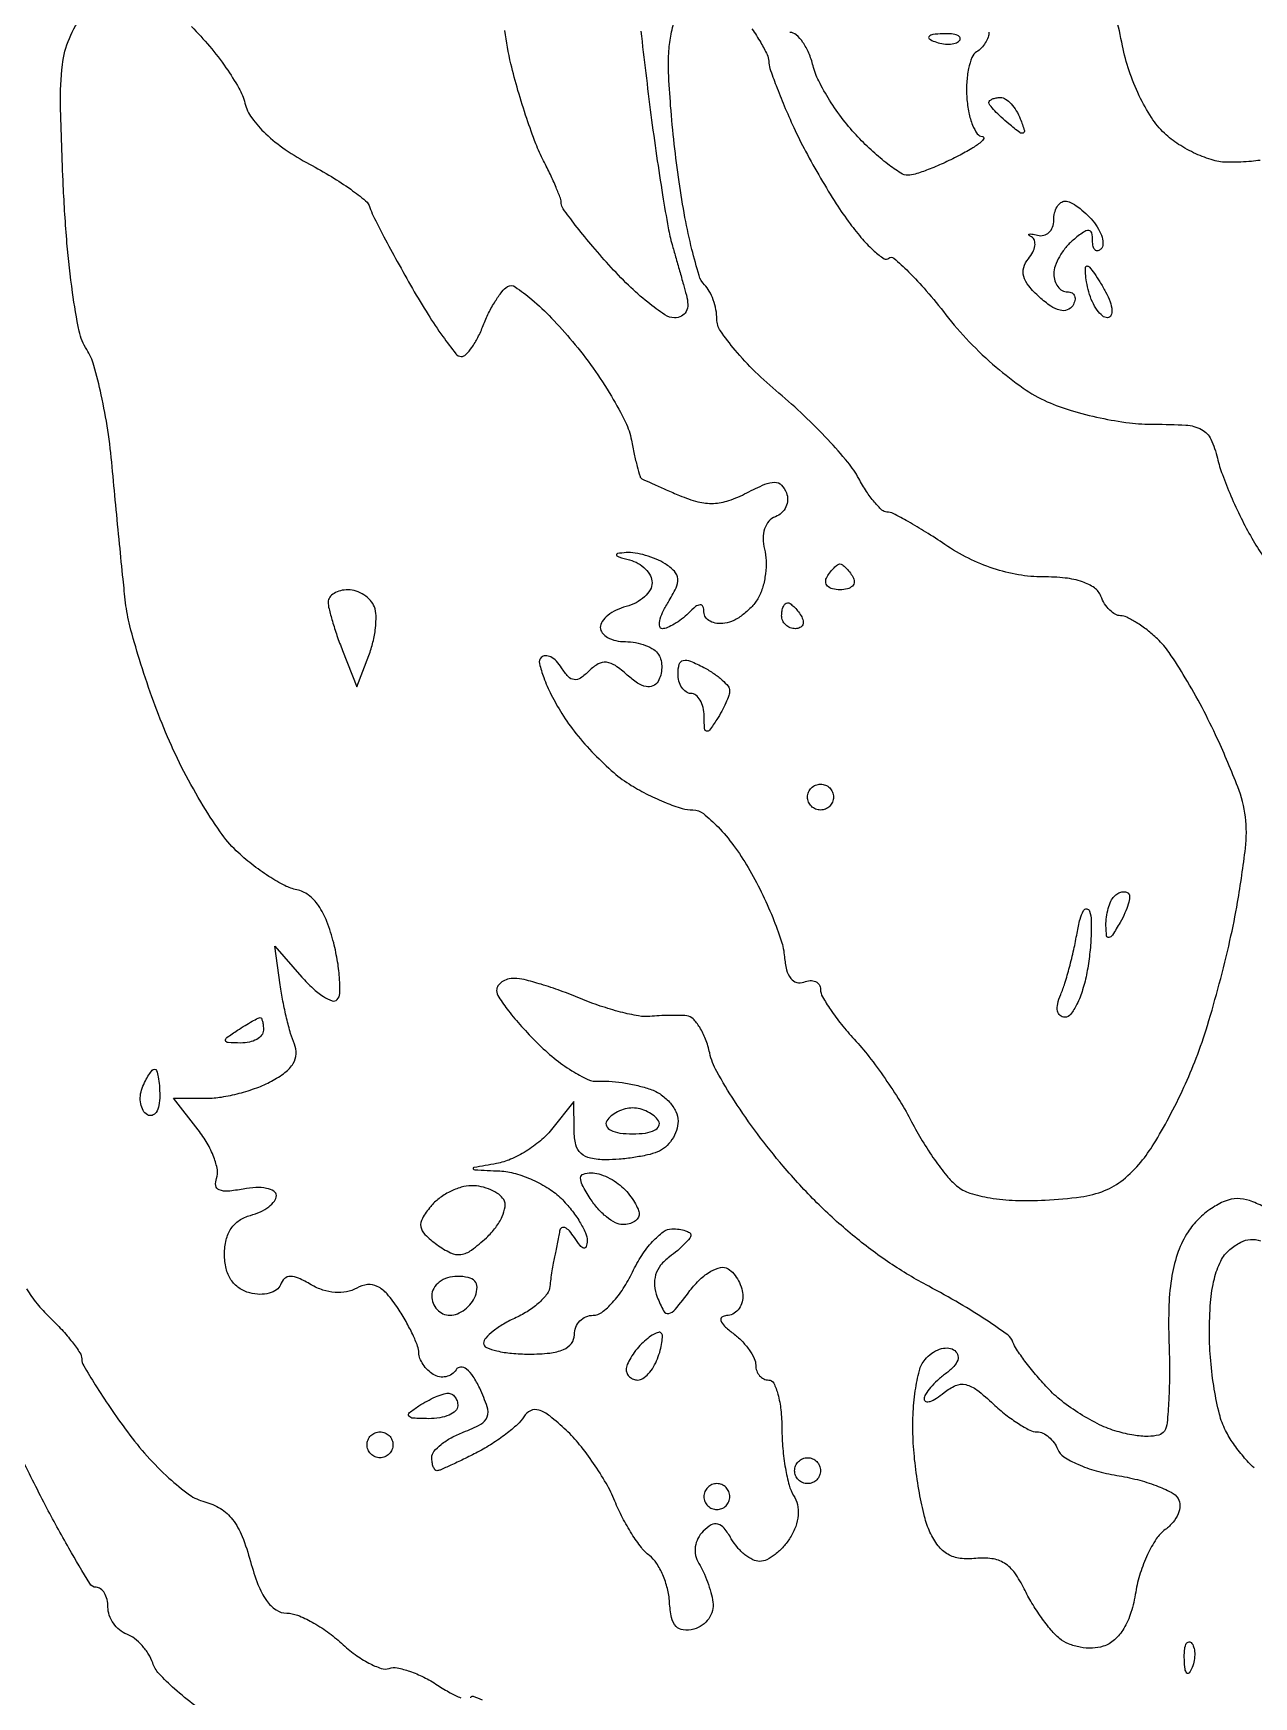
# Model space of a CAD drawing. Extents: x 0 to 102, y 0 to 135.
# Drawn here: x 85.13 to 93.1, y 85.24 to 96.1 of the extents above; entities that cross this region are included whole.
import ezdxf

# ---------------------------------------------------------------- set-up
doc = ezdxf.new("R2010")
doc.units = 0
doc.header["$MEASUREMENT"] = 0

msp = doc.modelspace()

# ---------------------------------------------------------------- linework, layer by layer
for points in [[(30.835569, 68.0607, 0.000004), (30.856286, 64.932268, 0.000002), (30.883525, 60.825814, 0.000002), (30.912326, 56.488502, 0.000002), (30.938318, 52.5789, -0.000116)], [(31.042661, 24.1956, 0.000001), (31.037549, 23.023692, 0.000001), (31.032419, 21.846099, 0.000001), (31.02793, 20.814404, 0.000005)], [(93.160293, 88.438946, 0.042704), (93.068208, 88.478671, 0.080654), (92.988577, 88.4916, 0.098805), (92.909794, 88.475878, 0.050442), (92.820651, 88.427786, 0.047305), (92.735378, 88.357396, 0.05158), (92.667584, 88.274093, 0.060062), (92.60388, 88.145532, 0.042275), (92.56304, 87.989235, 0.034031), (92.543071, 87.796125, 0.017771), (92.543199, 87.554139, -0.009329), (92.546649, 87.356043, -0.012513), (92.541932, 87.176517, -0.00969), (92.531432, 87.02819, -0.116402), (92.513425, 86.974179, -0.19684), (92.476852, 86.947597, -0.057813), (92.406598, 86.938819, -0.045353), (92.313548, 86.946451, -0.02671), (92.20472, 86.971461, -0.043862), (92.090705, 87.015286, -0.026059), (91.963362, 87.085973, -0.025947), (91.842804, 87.170364, -0.040215), (91.749302, 87.256256, -0.012034), (91.672602, 87.343118, -0.013457), (91.603071, 87.430458, -0.012825), (91.547972, 87.50767, -0.066896), (91.524791, 87.554393, 0.155551), (91.490181, 87.601307, 0.010341), (91.350823, 87.697858, 0.01414), (91.176052, 87.806686, 0.010065), (90.974535, 87.919015, -0.026386), (90.72122, 88.071258, -0.024066), (90.477132, 88.253765, -0.023323), (90.244347, 88.464955, -0.02133), (90.024871, 88.703059, -0.015135), (89.85678, 88.914449, -0.016468), (89.706665, 89.129876, -0.016132), (89.590672, 89.3219, -0.073867), (89.544464, 89.443309, 0.037219), (89.517613, 89.533087, 0.047403), (89.479279, 89.610509, 0.055194), (89.435948, 89.665795, 0.176216), (89.394328, 89.685742, 0.020006), (89.346465, 89.688524, 0.008795), (89.282992, 89.688553, 0.008688), (89.215574, 89.686226, 0.011526), (89.154372, 89.681631, -0.069444), (89.079806, 89.684666, -0.018239), (88.962736, 89.710332, -0.018162), (88.830274, 89.749659, -0.017714), (88.699891, 89.798789, 0.011957), (88.571298, 89.848942, 0.013074), (88.444201, 89.891315, 0.012587), (88.333941, 89.921889, 0.061406), (88.269768, 89.9298, 0.065185), (88.225205, 89.923965, 0.082659), (88.187442, 89.90686, 0.098996), (88.162182, 89.881488, 0.147516), (88.1532, 89.851708, 0.149716), (88.16671, 89.807601, 0.015695), (88.230724, 89.719031, 0.018337), (88.316037, 89.616479, 0.01371), (88.417112, 89.509703, 0.026164), (88.528274, 89.409604, 0.030438), (88.64402, 89.326987, 0.03178), (88.748693, 89.270412, 0.131338), (88.818962, 89.258292, -0.041119), (88.885253, 89.258835, -0.018217), (88.972296, 89.249184, -0.017887), (89.064268, 89.232198, -0.02301), (89.14725, 89.20973, -0.066658), (89.220019, 89.175156, -0.065331), (89.281685, 89.122458, -0.070828), (89.323395, 89.060399, -0.113063), (89.3376, 88.998384, -0.081083), (89.327595, 88.937096, -0.06567), (89.298291, 88.877163, -0.066516), (89.254939, 88.827612, -0.088426), (89.203781, 88.796751, -0.037334), (89.138078, 88.777018, -0.016637), (89.049175, 88.760484, -0.016361), (88.953508, 88.749155, -0.021293), (88.865381, 88.7454, -0.048906), (88.766051, 88.755139, -0.138207), (88.704485, 88.786423, -0.147068), (88.670554, 88.843815, -0.058068), (88.658919, 88.93575), (88.657038, 89.1261), (88.510869, 88.942203, -0.051081), (88.439423, 88.869061, -0.035347), (88.345509, 88.801389, -0.035709), (88.244845, 88.748682, -0.059244), (88.1532, 88.721074, 0.000979), (88.004821, 88.694654, 0.483654), (88.000865, 88.687267, 0.284563), (88.010328, 88.680695, 0.000765), (88.17435, 88.672321, -0.05708), (88.275792, 88.655584, -0.036284), (88.388362, 88.614482, -0.03617), (88.494412, 88.557242, -0.054594), (88.5762, 88.4916, -0.028715), (88.64086, 88.419053, -0.030595), (88.695317, 88.341038, -0.032136), (88.733355, 88.268679, -0.108417), (88.744105, 88.21665, -0.066727), (88.738465, 88.178164, -0.405416), (88.722631, 88.169062, -0.167501), (88.698044, 88.185191, -0.021149), (88.6608, 88.2378, 0.036464), (88.628262, 88.280903, 0.10968), (88.598715, 88.302572, 0.26333), (88.577364, 88.300415, 0.199868), (88.56461, 88.2801, -0.004947), (88.557762, 88.24159, -0.002877), (88.54882, 88.1955, -0.002876), (88.539328, 88.149416, -0.004852), (88.530773, 88.1109, 0.012787), (88.522537, 88.070831, 0.006313), (88.514024, 88.019554, 0.00626), (88.506525, 87.966092, 0.009094), (88.501359, 87.918736, -0.138268), (88.482993, 87.870712, -0.04655), (88.432338, 87.814462, -0.042096), (88.361753, 87.759621, -0.03723), (88.2801, 87.714807, 0.025934), (88.199115, 87.672709, 0.034577), (88.130728, 87.625886, 0.037004), (88.081867, 87.58096, 0.190598), (88.0686, 87.54742, 0.301179), (88.086836, 87.519893, 0.041333), (88.155579, 87.497262, 0.036243), (88.251219, 87.481538, 0.022628), (88.3647, 87.4764, 0.025511), (88.500401, 87.483328, 0.075863), (88.5903, 87.506614, 0.129352), (88.641674, 87.546665, 0.164293), (88.6608, 87.6033, -0.095838), (88.67017, 87.651736, -0.097135), (88.696911, 87.692923, -0.098661), (88.736821, 87.720498, -0.102333), (88.783731, 87.7302, 0.163968), (88.840107, 87.749199, 0.045568), (88.90986, 87.813037, 0.040826), (88.980215, 87.904262, 0.033083), (89.040479, 88.0122, -0.033354), (89.100819, 88.120137, -0.041049), (89.171399, 88.211363, -0.045855), (89.241468, 88.275164, -0.163167), (89.298249, 88.2942, -0.030615), (89.345735, 88.29129, -0.047512), (89.385789, 88.282443, -0.060538), (89.413625, 88.269567, -0.25977), (89.4222, 88.254177, -0.174768), (89.414547, 88.232951, -0.021375), (89.380885, 88.1957, -0.023247), (89.335419, 88.15362, -0.017224), (89.281554, 88.11131, 0.066754), (89.224315, 88.056395, 0.095117), (89.19167, 87.994167, 0.096055), (89.184567, 87.924745, 0.069321), (89.202203, 87.848736, 0.029906), (89.243228, 87.758379, 0.331382), (89.276919, 87.742319, 0.174535), (89.319041, 87.767612, 0.00955), (89.415841, 87.890969, -0.04129), (89.481794, 87.964847, -0.059794), (89.551887, 88.017038, -0.076651), (89.616051, 88.041747, -0.194435), (89.664392, 88.033474, -0.079195), (89.701208, 88.001725, -0.053396), (89.732339, 87.95567, -0.05262), (89.753474, 87.903148, -0.06947), (89.7606, 87.852107, -0.085013), (89.752592, 87.805349, -0.091383), (89.729536, 87.76522, -0.097634), (89.695195, 87.73788, -0.11356), (89.65485, 87.727509, 0.152503), (89.624566, 87.7172, 0.334795), (89.617875, 87.695093, 0.116637), (89.641373, 87.659575, 0.026204), (89.69715, 87.612433, -0.037549), (89.7538, 87.562308, -0.038672), (89.80171, 87.504736, -0.04167), (89.834927, 87.448492, -0.11302), (89.8452, 87.403623, 0.086463), (89.851615, 87.366804, 0.094072), (89.870051, 87.335524, 0.100251), (89.897528, 87.314602, 0.113217), (89.9298, 87.3072, -0.286425), (89.962576, 87.286746, -0.047676), (89.989929, 87.214008, -0.039916), (90.009068, 87.111522, -0.025193), (90.015695, 86.98995, 0.02119), (90.021749, 86.859741, 0.021349), (90.0388, 86.730839, 0.021742), (90.063281, 86.620164, 0.075944), (90.092531, 86.55337, -0.088334), (90.11706, 86.493382, -0.072753), (90.121674, 86.424291, -0.06626), (90.105963, 86.3509, -0.05381), (90.070886, 86.27842, -0.043202), (90.02613, 86.218882, -0.044397), (89.972184, 86.168513, -0.048463), (89.917524, 86.133822, -0.117709), (89.871354, 86.1228, -0.115963), (89.826107, 86.133437, -0.052749), (89.774533, 86.16629, -0.048264), (89.725014, 86.214215, -0.047935), (89.685473, 86.27085, 0.039293), (89.639656, 86.338947, 0.160069), (89.598531, 86.366041, 0.198922), (89.55503, 86.360459, 0.065046), (89.50252, 86.320521, 0.07996), (89.467867, 86.2731, 0.084159), (89.450614, 86.218022, 0.085874), (89.452639, 86.161282, 0.087885), (89.473654, 86.109021, -0.032701), (89.502262, 86.055679, -0.018989), (89.529837, 85.988388, -0.018928), (89.552449, 85.918542, -0.030127), (89.565844, 85.857205, -0.10328), (89.56299, 85.801353, -0.089292), (89.538212, 85.748032, -0.086617), (89.495542, 85.705405, -0.089326), (89.441392, 85.680314, -0.087882), (89.372145, 85.674734, -0.187438), (89.324918, 85.698456, -0.132508), (89.295753, 85.755693, -0.036567), (89.282073, 85.856651, 0.046153), (89.268323, 85.945333, 0.04018), (89.238181, 86.034384, 0.042208), (89.19729, 86.110853, 0.086767), (89.15123, 86.160442, -0.066663), (89.098615, 86.212731, -0.022277), (89.03626, 86.301792, -0.021718), (88.975228, 86.407686, -0.023142), (88.925005, 86.516293, 0.033357), (88.86828, 86.632665, 0.020291), (88.786861, 86.762294, 0.020295), (88.695253, 86.884825, 0.033523), (88.607242, 86.979377, 0.019815), (88.500119, 87.072306, 0.092475), (88.428343, 87.110637, 0.191603), (88.374969, 87.106759, 0.142472), (88.330669, 87.066779, -0.069318), (88.289125, 87.016647, -0.021882), (88.214347, 86.954091, -0.021384), (88.12384, 86.890818, -0.022198), (88.029354, 86.836346, -0.0053), (87.937374, 86.789857, -0.007534), (87.854581, 86.750645, -0.004568), (87.784441, 86.719482, -0.102601), (87.76283, 86.715, -0.236107), (87.750322, 86.721255, -0.070962), (87.739785, 86.740466, -0.054245), (87.732582, 86.768491, -0.035818), (87.7302, 86.801694, -0.175556), (87.744221, 86.840396, -0.049983), (87.790592, 86.885882, -0.043762), (87.857095, 86.930258, -0.034422), (87.935789, 86.966553, 0.031313), (88.049099, 87.017961, 0.183719), (88.091377, 87.066274, 0.173495), (88.092163, 87.132154, 0.027329), (88.042555, 87.254123, 0.033926), (87.999799, 87.330782, 0.082714), (87.956241, 87.378329, 0.169838), (87.918342, 87.391211, 0.257578), (87.888724, 87.374526, -0.104828), (87.860537, 87.345015, -0.099128), (87.822246, 87.328744, -0.096481), (87.779751, 87.32824, -0.093535), (87.739659, 87.343654, -0.057058), (87.70368, 87.372016, -0.050045), (87.67323, 87.408969, -0.052815), (87.652465, 87.448498, -0.094823), (87.6456, 87.484369, 0.091489), (87.637369, 87.528977, 0.018354), (87.60564, 87.603681, 0.018829), (87.561641, 87.689026, 0.016598), (87.509565, 87.774568, 0.033348), (87.438001, 87.869351, 0.100074), (87.374125, 87.918715, 0.143053), (87.310176, 87.929973, 0.100409), (87.240139, 87.907534, -0.0803), (87.173761, 87.883308, -0.065989), (87.098353, 87.878936, -0.061349), (87.01926, 87.894675, -0.05309), (86.94212, 87.929592, 0.025964), (86.86008, 87.972221, 0.10731), (86.80577, 87.983996, 0.190039), (86.768495, 87.969284, 0.117911), (86.74219, 87.929531, -0.154926), (86.716199, 87.895849, -0.086454), (86.668747, 87.873874, -0.07184), (86.607526, 87.86663, -0.057594), (86.541744, 87.875948, -0.08655), (86.470929, 87.908292, -0.098039), (86.418777, 87.961623, -0.088166), (86.387199, 88.035712, -0.056815), (86.3766, 88.128687, -0.056936), (86.387318, 88.222508, -0.090371), (86.419293, 88.29653, -0.099529), (86.472584, 88.349713, -0.08274), (86.5458, 88.382487, 0.044041), (86.610543, 88.405667, 0.054799), (86.665297, 88.438586, 0.064929), (86.702786, 88.475708, 0.166678), (86.715, 88.511329, 0.261626), (86.698613, 88.540503, 0.087745), (86.65143, 88.558923, 0.060463), (86.581515, 88.564272, 0.036134), (86.49859, 88.554556, -0.024033), (86.398284, 88.540336, -0.118582), (86.34218, 88.54843, -0.265206), (86.319644, 88.576702, -0.130966), (86.324663, 88.623894, 0.138183), (86.329886, 88.680635, 0.04465), (86.306992, 88.762689, 0.040587), (86.263824, 88.853803, 0.035748), (86.204851, 88.940926), (86.042556, 89.14725), (86.25883, 89.14725, 0.040726), (86.356675, 89.155233, 0.023374), (86.472529, 89.179872, 0.023231), (86.587404, 89.215753, 0.035564), (86.68261, 89.258304, 0.040383), (86.771432, 89.315502, 0.091376), (86.824894, 89.37456, 0.124391), (86.844418, 89.436371, 0.117288), (86.832893, 89.501529, -0.031935), (86.808466, 89.569559, -0.011377), (86.782098, 89.669428, -0.011236), (86.758057, 89.780639, -0.013019), (86.740329, 89.8875), (86.704988, 90.1413), (86.881309, 89.938965, 0.027371), (86.952859, 89.865404, 0.04431), (87.021976, 89.812206, 0.05651), (87.07948, 89.784108, 0.289453), (87.112575, 89.791575, 0.189438), (87.129615, 89.830677, 0.024807), (87.128405, 89.923114, 0.026005), (87.115252, 90.037293, 0.019043), (87.089309, 90.162211, 0.03213), (87.045339, 90.300866, 0.058816), (86.989724, 90.405431, 0.076124), (86.923822, 90.475007, 0.118515), (86.848911, 90.508878, -0.071935), (86.770741, 90.535856, -0.024106), (86.665885, 90.596472, -0.023416), (86.554763, 90.675666, -0.024711), (86.453599, 90.763576, -0.049751), (86.348409, 90.886815, -0.01735), (86.221913, 91.083114, -0.017034), (86.096736, 91.310262, -0.019052), (85.992243, 91.5372, -0.012209), (85.902429, 91.769453, -0.0112), (85.821282, 92.012546, -0.011279), (85.758652, 92.232651, -0.035718), (85.73075, 92.3832, -0.002589), (85.714344, 92.536411, -0.00081), (85.691308, 92.766279, -0.000809), (85.666416, 93.023057, -0.000894), (85.643185, 93.2715, 0.014621), (85.614148, 93.510927, 0.016093), (85.571846, 93.740645, 0.015661), (85.52345, 93.933706, 0.074646), (85.476587, 94.036991, -0.094125), (85.427824, 94.156548, -0.014515), (85.384135, 94.410242, -0.014763), (85.347933, 94.732156, -0.009389), (85.323931, 95.108533, -0.005217), (85.305736, 95.636147, -0.035345), (85.317901, 95.896879, -0.070565), (85.363395, 96.069156, -0.06696), (85.455523, 96.225392, -0.030508)], [(86.161073, 96.146287, -0.022561), (86.278754, 96.017478, -0.021572), (86.386221, 95.876708, -0.022096), (86.47008, 95.744342, -0.068764), (86.509469, 95.646636, 0.09589), (86.554836, 95.549542, 0.04631), (86.645761, 95.44605, 0.039578), (86.773399, 95.343197, 0.027861), (86.931273, 95.24782, -0.014308), (87.075144, 95.166138, -0.019165), (87.200364, 95.083505, -0.016601), (87.297672, 95.008787, -0.154458), (87.32618, 94.96492, 0.049445), (87.346997, 94.911024, 0.003882), (87.417464, 94.774057, 0.005254), (87.504682, 94.611888, 0.003996), (87.603533, 94.435969, 0.010299), (87.70545, 94.26615, 0.015474), (87.801868, 94.122791, 0.010292), (87.886654, 94.009767, 0.225725), (87.922644, 93.991819, 0.206522), (87.952894, 94.004208, 0.03988), (87.991638, 94.050672, 0.036474), (88.031087, 94.116126, 0.026548), (88.065476, 94.193882, -0.024234), (88.101083, 94.275411, -0.024937), (88.14411, 94.352314, -0.025661), (88.187961, 94.414884, -0.088891), (88.224635, 94.447764, -0.297809), (88.274346, 94.446505, -0.024256), (88.382937, 94.363489, -0.026357), (88.511546, 94.242733, -0.016786), (88.648564, 94.089815, -0.01993), (88.782645, 93.916047, -0.019816), (88.902734, 93.731831, -0.020119), (88.994594, 93.562818, -0.069669), (89.03349, 93.444853, 0.008474), (89.051721, 93.353193, 0.01253), (89.071072, 93.273542, 0.007746), (89.089753, 93.208307, 0.187115), (89.10123, 93.19365, 0.028266), (89.119069, 93.184363, 0.0012), (89.184018, 93.155274, 0.002058), (89.261266, 93.12128, 0.001463), (89.348137, 93.083779, 0.038847), (89.467486, 93.043307, 0.07218), (89.568931, 93.032598, 0.071861), (89.669536, 93.051156, 0.038192), (89.786344, 93.100849, -0.017008), (89.903899, 93.156849, -0.102657), (89.969708, 93.170597, -0.203792), (90.012851, 93.15232, -0.100736), (90.045415, 93.101201, -0.101953), (90.052996, 93.055166, -0.098584), (90.041935, 93.009281, -0.097232), (90.013944, 92.970642, -0.096198), (89.973325, 92.945277, 0.124536), (89.931076, 92.915482, 0.096357), (89.903152, 92.866334, 0.082646), (89.892996, 92.803256, 0.062707), (89.90213, 92.733672, -0.057121), (89.912826, 92.658676, -0.037876), (89.908635, 92.571742, -0.037953), (89.891424, 92.486734, -0.058711), (89.862771, 92.417603, -0.056385), (89.820874, 92.359269, -0.045132), (89.763973, 92.30678, -0.04666), (89.701516, 92.26748, -0.080838), (89.643208, 92.248992, -0.066877), (89.591056, 92.248357, -0.094216), (89.54687, 92.262475, -0.117256), (89.517516, 92.288776, -0.152866), (89.5068, 92.323006, 0.090876), (89.500329, 92.358313, 0.331915), (89.482283, 92.369813, 0.153606), (89.452151, 92.357833, 0.025539), (89.40528, 92.31552, -0.030437), (89.361386, 92.276668, -0.031293), (89.31349, 92.243821, -0.032952), (89.268559, 92.220847, -0.102051), (89.235363, 92.214, -0.355209), (89.218104, 92.228031, -0.106313), (89.218332, 92.264461, -0.056851), (89.237404, 92.319837, -0.027403), (89.273433, 92.385781, 0.028438), (89.324568, 92.479835, 0.131211), (89.335577, 92.540268, 0.173476), (89.313685, 92.588732, 0.059177), (89.253, 92.638286, 0.042226), (89.195125, 92.668575, 0.030154), (89.1261, 92.692794, 0.030629), (89.056979, 92.707956, 0.055487), (88.9992, 92.710491, 0.01463), (88.942395, 92.705004, 0.503715), (88.936718, 92.694904, 0.2189), (88.950694, 92.682681, 0.007995), (89.02035, 92.663283, -0.065863), (89.076946, 92.640207, -0.068017), (89.12491, 92.603402, -0.07508), (89.157307, 92.559023, -0.120757), (89.1684, 92.513764, -0.135226), (89.155817, 92.468088, -0.07295), (89.118697, 92.422493, -0.063978), (89.063901, 92.38386, -0.057696), (88.9992, 92.358687, 0.048178), (88.934471, 92.334908, 0.057927), (88.879703, 92.30026, 0.068086), (88.842366, 92.260585, 0.156018), (88.83, 92.22192, 0.172686), (88.842567, 92.186618, 0.093697), (88.878236, 92.156578, 0.074075), (88.931389, 92.136253, 0.054388), (88.994207, 92.1294, -0.046881), (89.060898, 92.123133, -0.046318), (89.125537, 92.104549, -0.050262), (89.178888, 92.077249, -0.111412), (89.2107, 92.0448, -0.084031), (89.226564, 92.005752, -0.059503), (89.231267, 91.958581, -0.05865), (89.224703, 91.910843, -0.075078), (89.207294, 91.870089, -0.150345), (89.173338, 91.840381, -0.156891), (89.129175, 91.835546, -0.097555), (89.073659, 91.8588, -0.036115), (89.006566, 91.911234, 0.033629), (88.928483, 91.972883, 0.12352), (88.869907, 91.994618, 0.158303), (88.816526, 91.983547, 0.066825), (88.757642, 91.938602, -0.044605), (88.701659, 91.891806, -0.181127), (88.659335, 91.881057, -0.183164), (88.620664, 91.900795, -0.045771), (88.577277, 91.958457, 0.052429), (88.543849, 92.001678, 0.085199), (88.506654, 92.029239, 0.120749), (88.47185, 92.037292, 0.19555), (88.44425, 92.02565, 0.259859), (88.433018, 91.986135, 0.030258), (88.460458, 91.894865, 0.030183), (88.50971, 91.782434, 0.020087), (88.578836, 91.659835, 0.031798), (88.671179, 91.529704, 0.021939), (88.790984, 91.394367, 0.022188), (88.918223, 91.273924, 0.041526), (89.032636, 91.190401, 0.021098), (89.143474, 91.129072, 0.020991), (89.259271, 91.077189, 0.021387), (89.364045, 91.04054, 0.072994), (89.435311, 91.029916, -0.168176), (89.503337, 91.006197, -0.03453), (89.598835, 90.919391, -0.032773), (89.700861, 90.797887, -0.025723), (89.795378, 90.654103, -0.018335), (89.880872, 90.495132, -0.017551), (89.955832, 90.328024, -0.017797), (90.011473, 90.176053, -0.058268), (90.032588, 90.071339, 0.041258), (90.04672, 89.98649, 0.101622), (90.074064, 89.929894, 0.162501), (90.112484, 89.903834, 0.161437), (90.158971, 89.905987, -0.073148), (90.20073, 89.915342, -0.12149), (90.236114, 89.90936, -0.152539), (90.259467, 89.889206, -0.139916), (90.2682, 89.85861, 0.128735), (90.28087, 89.810217, 0.020381), (90.332884, 89.725926, 0.021459), (90.404089, 89.629597, 0.017299), (90.4884, 89.532309, -0.022431), (90.583912, 89.419782, -0.012873), (90.689246, 89.276279, -0.012843), (90.787881, 89.12631, -0.020845), (90.862916, 88.99354, 0.018508), (90.93225, 88.86951, 0.016645), (91.012932, 88.746371, 0.016938), (91.092718, 88.640805, 0.049292), (91.156908, 88.575861, 0.094994), (91.243437, 88.528218, 0.03828), (91.3751, 88.496366, 0.032281), (91.540748, 88.480364, 0.020655), (91.734141, 88.482209, 0.020515), (91.96796, 88.503751, 0.061359), (92.123051, 88.544256, 0.077153), (92.243274, 88.615024, 0.047787), (92.359838, 88.730689, 0.036785), (92.44407, 88.848618, 0.014273), (92.543504, 89.023031, 0.01404), (92.640896, 89.218853, 0.016897), (92.72089, 89.408237, 0.017608), (92.794159, 89.62169, 0.009045), (92.871597, 89.893698, 0.008978), (92.941292, 90.176892, 0.013382), (92.99112, 90.427078, 0.012776), (93.042507, 90.780772, 0.060505), (93.042071, 90.985162, 0.062487), (92.992656, 91.180469, 0.01418), (92.859015, 91.495702, 0.013728), (92.759292, 91.698616, 0.014095), (92.649411, 91.893943, 0.013959), (92.544789, 92.057695, 0.05614), (92.467634, 92.147712, 0.022252), (92.399826, 92.20547, 0.025439), (92.330019, 92.254277, 0.025794), (92.267366, 92.289135, 0.114534), (92.226589, 92.2986, -0.134038), (92.192748, 92.307838, -0.062321), (92.15643, 92.335877, -0.05519), (92.123302, 92.376961, -0.050522), (92.098806, 92.4255, 0.1471), (92.056597, 92.480053, 0.074196), (91.978414, 92.51997, 0.054102), (91.866263, 92.54456, 0.026941), (91.720861, 92.5524, -0.042747), (91.560295, 92.566152, -0.036983), (91.396164, 92.607156, -0.035712), (91.234164, 92.673774, -0.033687), (91.079949, 92.7639, 0.009188), (90.955723, 92.844909, 0.012398), (90.840289, 92.913272, 0.009477), (90.742332, 92.965638, 0.118546), (90.701739, 92.9754, -0.190426), (90.668945, 92.98836, -0.029991), (90.620324, 93.039706, -0.0297), (90.567763, 93.110479, -0.022007), (90.518033, 93.194313, 0.050265), (90.446314, 93.301001, 0.014973), (90.316398, 93.448461, 0.014855), (90.159677, 93.606288, 0.015541), (89.996137, 93.752091, -0.019395), (89.841163, 93.892415, -0.024752), (89.710292, 94.033832, -0.023993), (89.614919, 94.159493, -0.151452), (89.5914, 94.235358, 0.048345), (89.585469, 94.296558, 0.037695), (89.567728, 94.361014, 0.038801), (89.541709, 94.419044, 0.071706), (89.510815, 94.460345, -0.125108), (89.475011, 94.520556, -0.011277), (89.428713, 94.691153, -0.014097), (89.383203, 94.900303, -0.010553), (89.34448, 95.132915, -0.008401), (89.313065, 95.378852, -0.008143), (89.289559, 95.628275, -0.008083), (89.276009, 95.848289, -0.029561), (89.27793, 95.98795, -0.030246), (89.292622, 96.097481, -0.026803), (89.320801, 96.209047, -0.027755)], [(93.138713, 95.272316, -0.008724), (93.082087, 95.265813, -0.015013), (93.012079, 95.261124, -0.009214), (92.929408, 95.2596, -0.070207), (92.832462, 95.27328, -0.03721), (92.718443, 95.315515, -0.036148), (92.606104, 95.377091, -0.046287), (92.513415, 95.44995, -0.059871), (92.429215, 95.551449, -0.031533), (92.349149, 95.694635, -0.030223), (92.282795, 95.857728, -0.034261), (92.239803, 96.021, 0.020219), (92.194901, 96.213283, 0.072749)], [(89.094818, 96.116901, 0.001962), (89.126854, 95.842871, 0.001962), (89.161041, 95.56909, 0.00387), (89.1976, 95.30171, 0.00444), (89.236762, 95.046921, 0.004011), (89.273607, 94.831518, 0.025326), (89.298775, 94.72309, -0.000448), (89.321791, 94.642385, -0.000306), (89.347805, 94.550646, -0.000309), (89.372776, 94.462172, -0.000624), (89.392314, 94.39245, -0.063132), (89.401253, 94.331604, -0.126081), (89.390188, 94.284569, -0.157228), (89.360269, 94.25515, -0.1168), (89.314879, 94.2444, -0.149263), (89.25114, 94.263861, -0.021347), (89.139975, 94.345831, -0.022695), (89.013562, 94.457474, -0.017608), (88.886178, 94.589695, -0.007505), (88.767373, 94.726101, -0.01092), (88.667103, 94.850173, -0.0067), (88.587375, 94.956266, -0.156724), (88.575679, 94.991545, 0.086544), (88.569502, 95.025133, 0.010164), (88.54153, 95.096225, 0.011933), (88.504233, 95.179956, 0.009507), (88.460159, 95.268484, -0.028545), (88.409196, 95.381431, -0.010551), (88.350006, 95.545777, -0.010417), (88.292801, 95.728279, -0.012349), (88.246657, 95.902984, -0.02771), (88.207513, 96.120418, -0.024699)], [(89.820248, 96.131753, -0.018922), (89.877653, 96.041613, -0.017633), (89.919733, 95.963469, -0.115182), (89.9298, 95.920349, 0.082538), (89.937751, 95.872509, 0.007936), (89.977814, 95.761126, 0.009929), (90.030656, 95.629213, 0.007683), (90.093253, 95.487609, 0.014771), (90.170681, 95.331775, 0.009641), (90.2687, 95.156521, 0.009699), (90.370972, 94.9892, 0.018238), (90.460989, 94.858886, 0.018676), (90.542792, 94.75738, 0.031624), (90.619464, 94.679705, 0.034483), (90.682996, 94.630424, 0.358297), (90.713613, 94.633413, -0.394523), (90.746678, 94.634532, -0.015729), (90.842979, 94.544969, -0.020375), (90.958349, 94.420989, -0.012062), (91.086127, 94.264445, 0.02645), (91.238837, 94.087972, 0.02392), (91.414313, 93.922273, 0.02497), (91.591638, 93.784939, 0.047409), (91.7487, 93.696194, 0.032641), (91.904409, 93.638596, 0.02025), (92.093403, 93.590629, 0.020289), (92.284622, 93.558301, 0.034196), (92.446956, 93.548786, -0.017632), (92.654029, 93.543518, -0.108377), (92.756074, 93.514549, -0.160642), (92.816508, 93.450928, -0.05265), (92.859673, 93.327311, 0.030745), (92.891873, 93.220272, 0.013141), (92.947329, 93.081417, 0.012944), (93.014377, 92.936042, 0.01662), (93.083844, 92.8062, 0.015267), (93.158911, 92.685134, 0.014324)], [(91.368, 96.110593, -0.086458), (91.36205, 96.076442, -0.053379), (91.344213, 96.039669, -0.05158), (91.317998, 96.005986, -0.063283), (91.287022, 95.980938, 0.161652), (91.256952, 95.944997, 0.042113), (91.23498, 95.871897, 0.03832), (91.222816, 95.779724, 0.031099), (91.223572, 95.680014, 0.031741), (91.236456, 95.583873, 0.047276), (91.260802, 95.502629, 0.058663), (91.291951, 95.445994, 0.240117), (91.3257, 95.428447, -0.542868), (91.333706, 95.415899, -0.116995), (91.314267, 95.390836, -0.035877), (91.255511, 95.35008, -0.013502), (91.16798, 95.301379, -0.013373), (91.068833, 95.252997, -0.015184), (90.971308, 95.212124, -0.014477), (90.886865, 95.182485, -0.077304), (90.838739, 95.175, -0.144638), (90.791505, 95.188955, -0.020035), (90.707039, 95.248575, -0.021582), (90.610473, 95.329558, -0.016766), (90.512457, 95.425468, -0.027352), (90.416866, 95.537125, -0.022739), (90.327569, 95.665469, -0.023337), (90.256522, 95.790792, -0.05585), (90.219177, 95.890768, 0.039473), (90.191426, 95.973179, 0.050491), (90.152726, 96.043249, 0.059658), (90.109569, 96.091992, 0.176889), (90.068679, 96.108173, -0.168861)], [(93.098473, 86.733225, -0.025181), (93.029037, 86.807351, -0.024643), (92.963691, 86.892758, -0.032214), (92.913197, 86.977104, -0.057953), (92.872845, 87.084555, -0.019741), (92.839026, 87.248037, -0.019323), (92.815607, 87.433106, -0.021092), (92.807447, 87.614091, -0.019916), (92.814826, 87.813676, -0.040557), (92.839472, 87.968517, -0.053414), (92.880863, 88.08346, -0.106829), (92.940191, 88.159085, -0.0509), (93.011604, 88.207005, -0.106168), (93.075718, 88.225285, -0.108346), (93.140821, 88.21547, -0.054449)], [(85.084699, 87.902687, 0.033737), (85.152662, 87.805233, 0.033858), (85.233038, 87.71793, -0.016641), (85.313573, 87.63628, -0.021306), (85.381807, 87.555702, -0.019786), (85.432242, 87.485126, -0.141165), (85.444538, 87.445434, 0.127767), (85.457395, 87.399713, 0.007491), (85.53272, 87.274969, 0.010938), (85.628921, 87.128167, 0.007813), (85.74268, 86.96801, 0.024644), (85.871534, 86.809481, 0.025948), (86.013277, 86.667246, 0.026747), (86.147595, 86.558236, 0.095887), (86.247248, 86.511675, -0.078548), (86.350055, 86.467884, -0.089557), (86.429098, 86.395987, -0.069215), (86.49179, 86.285433, -0.028662), (86.546029, 86.121949, 0.026152), (86.594977, 85.971898, 0.060983), (86.650446, 85.867763, 0.089873), (86.712829, 85.806014, 0.151396), (86.782575, 85.7844, -0.09397), (86.853076, 85.771032, -0.032015), (86.947804, 85.726576, -0.030508), (87.04854, 85.662886, -0.030729), (87.140521, 85.587552, 0.029311), (87.229054, 85.514621, 0.03647), (87.319514, 85.458216, 0.03961), (87.399688, 85.423801, 0.163442), (87.451747, 85.423682, -0.129333), (87.50418, 85.42707, -0.034958), (87.585264, 85.405273, -0.032947), (87.677134, 85.366607, -0.028957), (87.767341, 85.314701, 0.017623), (87.850505, 85.264306, 0.034766), (87.920356, 85.231417, 0.05119)], [(86.183046, 85.181887, -0.022487), (86.050546, 85.290086, -0.022225), (85.947966, 85.390392, -0.111006), (85.907473, 85.459335, 0.060721), (85.881169, 85.516501, 0.044855), (85.839422, 85.572317, 0.0456), (85.789525, 85.618597, 0.072697), (85.73888, 85.647029, -0.08298), (85.6916, 85.674858, -0.065941), (85.651531, 85.718605, -0.066339), (85.624444, 85.770971, -0.086435), (85.6152, 85.824045, 0.057254), (85.609507, 85.873598, 0.076555), (85.592677, 85.915543, 0.095543), (85.567775, 85.943657, 0.165329), (85.538525, 85.9536, -0.263403), (85.496084, 85.977625, -0.004835), (85.36063, 86.208325, -0.010564), (85.207603, 86.48836, -0.006693), (85.040594, 86.82075, -0.009514)], [(87.984, 85.230531, -0.508277), (87.999543, 85.241871, -0.035231), (88.058554, 85.218259, -0.027698)]]:
    msp.add_lwpolyline(points, format="xyb")
for points in [[(91.06485, 96.098921, 0.018894), (91.001711, 96.093926, 0.168741), (90.977028, 96.08197, 0.470617), (90.978487, 96.066552, 0.054073), (91.013737, 96.047809, 0.051402), (91.060003, 96.034608, 0.05415), (91.107172, 96.031442, 0.060344), (91.148229, 96.038139, 0.126455), (91.175887, 96.054488, 0.296942), (91.179797, 96.073003, 0.208169), (91.164354, 96.088624, 0.077125), (91.123747, 96.097991, 0.028489)], [(91.443549, 95.6826, -0.148172), (91.47634, 95.672664, -0.058677), (91.512558, 95.641808, -0.05126), (91.546409, 95.596863, -0.0442), (91.572385, 95.543734, -0.012731), (91.599408, 95.467571, -0.389672), (91.591716, 95.450695, -0.27071), (91.569569, 95.453562, -0.008807), (91.496837, 95.511793, -0.013646), (91.447487, 95.555077, -0.018888), (91.405846, 95.596691, -0.015689), (91.374353, 95.632848, -0.172995), (91.368, 95.650659, -0.217663), (91.373585, 95.66288, -0.078541), (91.390192, 95.673217, -0.05972), (91.414622, 95.680261, -0.040372)], [(91.865241, 95.0058, -0.119097), (91.90103, 94.997153, -0.03606), (91.949109, 94.967923, -0.033855), (92.00007, 94.926203, -0.031103), (92.046497, 94.876856, -0.043481), (92.083455, 94.823502, -0.059862), (92.106109, 94.769822, -0.075397), (92.112083, 94.723851, -0.193391), (92.099156, 94.693556, -0.13966), (92.078573, 94.6821, -0.260391), (92.060767, 94.687203, -0.147387), (92.048569, 94.710098, -0.049259), (92.0448, 94.748259, 0.058317), (92.038899, 94.798685, 0.339266), (92.019464, 94.814518, 0.164723), (91.985195, 94.804028, 0.017294), (91.9179, 94.752, 0.048188), (91.869344, 94.703091, 0.041499), (91.828277, 94.643385, 0.04354), (91.800118, 94.582397, 0.086594), (91.791, 94.530141, 0.075301), (91.797744, 94.485614, 0.088925), (91.817318, 94.447834, 0.100706), (91.846426, 94.422578, 0.129192), (91.880593, 94.4136, -0.118795), (91.910258, 94.406451, -0.186622), (91.927508, 94.38713, -0.153481), (91.929122, 94.357948, -0.076207), (91.914494, 94.323489, -0.171619), (91.879499, 94.295346, -0.147839), (91.832132, 94.293269, -0.088296), (91.771526, 94.320762, -0.033403), (91.6983, 94.378631, -0.03637), (91.628022, 94.452199, -0.102378), (91.594967, 94.514808, -0.14301), (91.595103, 94.572427, -0.101917), (91.62563, 94.629715, 0.053329), (91.654319, 94.67292, 0.083772), (91.667986, 94.715227, 0.115856), (91.665019, 94.749884, 0.190747), (91.646481, 94.772207, -0.049969), (91.628882, 94.784264, -0.601958), (91.63024, 94.790527, -0.115457), (91.647334, 94.791275, -0.013243), (91.68525, 94.78309, 0.1186), (91.725535, 94.782968, 0.129888), (91.759936, 94.80138, 0.118252), (91.782955, 94.836086, 0.087782), (91.791, 94.881555, -0.057831), (91.796515, 94.929075, -0.077037), (91.812808, 94.969303, -0.095873), (91.836921, 94.99626, -0.163911)], [(92.007444, 94.5828, -0.224557), (92.024001, 94.574969, -0.015673), (92.056222, 94.533097, -0.019817), (92.092425, 94.478428, -0.013472), (92.1294, 94.4136, -0.034047), (92.158745, 94.348472, -0.069989), (92.170681, 94.293946, -0.128234), (92.164247, 94.258448, -0.292), (92.142244, 94.2444, -0.176888), (92.109275, 94.25644, -0.061565), (92.074364, 94.294103, -0.051816), (92.042947, 94.348845, -0.040443), (92.020287, 94.4136, -0.016375), (92.00557, 94.47849, -0.028638), (91.998263, 94.533097, -0.030208), (91.997643, 94.573431, -0.401085)], [(90.3951, 92.637, -0.163822), (90.410895, 92.631682, -0.033983), (90.433281, 92.612149, -0.032351), (90.457312, 92.584789, -0.025622), (90.4797, 92.5524, -0.146489), (90.48833, 92.520303, -0.191582), (90.476417, 92.492651, -0.134005), (90.443714, 92.473972, -0.063222), (90.3951, 92.4678, -0.063222), (90.346486, 92.473972, -0.134005), (90.313783, 92.492651, -0.191582), (90.30187, 92.520303, -0.146489), (90.3105, 92.5524, -0.025622), (90.332888, 92.584789, -0.032351), (90.356919, 92.612149, -0.033983), (90.379305, 92.631682, -0.163822)], [(87.182955, 92.4678, 0.059143), (87.133408, 92.461919, 0.078109), (87.091457, 92.444567, 0.096573), (87.063357, 92.418876, 0.160764), (87.0534, 92.388707, 0.06072), (87.058843, 92.344056, 0.010871), (87.080811, 92.26289, 0.011598), (87.110989, 92.168436, 0.010244), (87.146712, 92.071457), (87.240025, 91.8333), (87.318967, 92.039277, 0.032263), (87.34603, 92.126307, 0.030819), (87.362177, 92.217435, 0.032307), (87.366218, 92.299573, 0.087968), (87.35521, 92.356527, 0.091355), (87.329209, 92.399067, 0.066708), (87.286996, 92.435114, 0.065225), (87.235673, 92.459481, 0.078413)], [(90.051707, 92.3832, -0.151918), (90.069535, 92.377655, -0.038439), (90.093414, 92.358349, -0.035638), (90.118543, 92.330983, -0.029505), (90.1413, 92.2986, -0.082592), (90.154541, 92.266274, -0.161196), (90.151909, 92.238851, -0.182303), (90.134021, 92.220623, -0.108972), (90.103993, 92.214, -0.093332), (90.069793, 92.22044, -0.09642), (90.040718, 92.238851, -0.099167), (90.021258, 92.26632, -0.105053), (90.0144, 92.2986, -0.042167), (90.017136, 92.330989, -0.061769), (90.025359, 92.358349, -0.081139), (90.037441, 92.376901, -0.210953)], [(89.5068, 91.9602, -0.026156), (89.571488, 91.921098, -0.034146), (89.625917, 91.878483, -0.036396), (89.664549, 91.838282, -0.180464), (89.674705, 91.809173, -0.079378), (89.668984, 91.777707, -0.020023), (89.649699, 91.729187, -0.019924), (89.622886, 91.674821, -0.018928), (89.5914, 91.6218, -0.011213), (89.543733, 91.551547, -0.309569), (89.523881, 91.544261, -0.327416), (89.510798, 91.560134, -0.011938), (89.508095, 91.64295, 0.055145), (89.501328, 91.699584, 0.074289), (89.482329, 91.74751, 0.09332), (89.454581, 91.779675, 0.169824), (89.4222, 91.791, -0.151449), (89.389936, 91.801002, -0.098371), (89.362451, 91.829151, -0.081304), (89.343912, 91.871219, -0.063296), (89.3376, 91.920877, -0.067049), (89.3458, 91.981753, -0.275318), (89.371557, 92.006514, -0.158653), (89.418474, 92.002454, -0.0226)], [(90.2682, 91.1988, -0.099038), (90.300487, 91.192341, -0.097945), (90.327949, 91.173949, -0.097945), (90.346341, 91.146487, -0.099038), (90.3528, 91.1142, -0.099038), (90.346341, 91.081913, -0.097945), (90.327949, 91.054451, -0.097945), (90.300487, 91.036059, -0.099038), (90.2682, 91.0296, -0.099038), (90.235913, 91.036059, -0.097945), (90.208451, 91.054451, -0.097945), (90.190059, 91.081913, -0.099038), (90.1836, 91.1142, -0.099038), (90.190059, 91.146487, -0.097945), (90.208451, 91.173949, -0.097945), (90.235913, 91.192341, -0.099038)], [(92.278155, 90.486045, -0.22822), (92.286424, 90.462416, -0.040891), (92.277174, 90.415299, -0.036971), (92.256092, 90.357453, -0.025833), (92.224327, 90.295695, -0.009073), (92.173984, 90.212627, -0.200091), (92.151292, 90.196672, -0.446695), (92.136301, 90.207427, -0.022266), (92.131973, 90.27525, -0.038261), (92.135151, 90.33067, -0.03547), (92.146723, 90.38642, -0.037424), (92.164313, 90.434547, -0.090291), (92.1858, 90.4656, -0.061883), (92.210045, 90.484487, -0.080251), (92.236194, 90.494871, -0.097827), (92.260101, 90.495417, -0.154511)], [(92.024437, 90.36941, -0.074489), (92.035489, 90.308314, -0.018265), (92.034847, 90.205871, -0.018303), (92.025411, 90.087271, -0.017364), (92.00723, 89.96756, -0.028014), (91.979729, 89.855888, -0.040697), (91.942216, 89.761646, -0.047102), (91.900964, 89.695006, -0.234766), (91.862715, 89.676, -0.182853), (91.831987, 89.687626, -0.169148), (91.815412, 89.717103, -0.101731), (91.816619, 89.764172, -0.043961), (91.836214, 89.82405, 0.025784), (91.863572, 89.898405, 0.010182), (91.89377, 90.003164, 0.010046), (91.921867, 90.11788, 0.012391), (91.943239, 90.2259, -0.019689), (91.962569, 90.316627, -0.066499), (91.985121, 90.372748, -0.292442), (92.005996, 90.3838, -0.298684)], [(86.60925, 89.674705, -0.309048), (86.61743, 89.66982, -0.04613), (86.624187, 89.650768, -0.038557), (86.628871, 89.623732, -0.023625), (86.6304, 89.5914, -0.17131), (86.619043, 89.559225, -0.095191), (86.58691, 89.532032, -0.075283), (86.538985, 89.51387, -0.055234), (86.48235, 89.508095, -0.011938), (86.399534, 89.510798, -0.327416), (86.383661, 89.523881, -0.309569), (86.390947, 89.543733, -0.011213), (86.4612, 89.5914, -0.006384), (86.511352, 89.62291, -0.008918), (86.557036, 89.649699, -0.005891), (86.595781, 89.670903, -0.107356)], [(85.920351, 89.3376, -0.327354), (85.933332, 89.328081, -0.029196), (85.943833, 89.286431, -0.029198), (85.9512, 89.230179, -0.017964), (85.9536, 89.163407, -0.045552), (85.947825, 89.100148, -0.099152), (85.929834, 89.055072, -0.177225), (85.903275, 89.035191, -0.214542), (85.872695, 89.039216, -0.126981), (85.845384, 89.067687, -0.081026), (85.829555, 89.111012, -0.072258), (85.827284, 89.162196, -0.066719), (85.839446, 89.213409, -0.021825), (85.860124, 89.260978, -0.030936), (85.88287, 89.301119, -0.031518), (85.90463, 89.33032, -0.220306)], [(89.0415, 89.0838, 0.064269), (88.9929, 89.077527, 0.051777), (88.94357, 89.058949, 0.053414), (88.900911, 89.031583, 0.085235), (88.8723, 88.9992, 0.259199), (88.870787, 88.966568, 0.162984), (88.898443, 88.938836, 0.081563), (88.957915, 88.920381, 0.034543), (89.0415, 88.9146, 0.034543), (89.125085, 88.920381, 0.081563), (89.184557, 88.938836, 0.162984), (89.212213, 88.966568, 0.259199), (89.2107, 88.9992, 0.085235), (89.182089, 89.031583, 0.053414), (89.13943, 89.058949, 0.051777), (89.0901, 89.077527, 0.064269)], [(88.770063, 88.6608, -0.07301), (88.819809, 88.653497, -0.038689), (88.878064, 88.630978, -0.037492), (88.935274, 88.598135, -0.04736), (88.98228, 88.55928, -0.030136), (89.021132, 88.515439, -0.031128), (89.053978, 88.4677, -0.032763), (89.076968, 88.422989, -0.102712), (89.0838, 88.39008, -0.155028), (89.0756, 88.364268, -0.09773), (89.052501, 88.342281, -0.080073), (89.017993, 88.327443, -0.06165), (88.97725, 88.3224, -0.121331), (88.928893, 88.33431, -0.047568), (88.87096, 88.372102, -0.043473), (88.813342, 88.426864, -0.041443), (88.765033, 88.4916, -0.016137), (88.712776, 88.581617, -0.131607), (88.701934, 88.627511, -0.309828), (88.719973, 88.65222, -0.085025)], [(87.989366, 88.5762, 0.073492), (87.922203, 88.566275, 0.044577), (87.847542, 88.536234, 0.043655), (87.777155, 88.492214, 0.058048), (87.722602, 88.440145, 0.040654), (87.668347, 88.362758, 0.175201), (87.658263, 88.308365, 0.161896), (87.685048, 88.257485, 0.033473), (87.763636, 88.19152, 0.045737), (87.852806, 88.138074, 0.147782), (87.92031, 88.127519, 0.124927), (87.989208, 88.15559, 0.028648), (88.08669, 88.236496, 0.042943), (88.147254, 88.303503, 0.055841), (88.189585, 88.374517, 0.067625), (88.208836, 88.438811, 0.179248), (88.199505, 88.485121, 0.10027), (88.166769, 88.520018, 0.052171), (88.114557, 88.549445, 0.048902), (88.052391, 88.569445, 0.053435)], [(87.896745, 87.984, 0.074555), (87.833092, 87.974456, 0.088591), (87.779107, 87.946735, 0.100732), (87.743029, 87.905507, 0.130258), (87.7302, 87.8571, 0.091732), (87.739163, 87.808655, 0.095925), (87.764818, 87.767477, 0.099462), (87.803085, 87.73992, 0.106859), (87.848049, 87.7302, 0.096313), (87.89674, 87.739667, 0.06686), (87.945584, 87.767477, 0.064359), (87.98717, 87.808588, 0.074185), (88.014594, 87.8571, 0.086117), (88.02565, 87.913198, 0.195231), (88.010571, 87.952919, 0.155809), (87.968453, 87.976657, 0.051069)], [(89.228201, 87.613999, 0.276799), (89.210448, 87.618443, 0.052723), (89.178467, 87.604918, 0.042823), (89.139757, 87.578941, 0.027197), (89.09931, 87.54267, 0.030537), (89.060998, 87.499369, 0.031347), (89.028607, 87.452086, 0.033014), (89.005956, 87.407708, 0.101834), (88.9992, 87.37488, 0.110851), (89.004995, 87.349061, 0.100002), (89.021392, 87.327081, 0.094779), (89.045903, 87.312338, 0.088361), (89.074749, 87.3072, 0.14828), (89.107544, 87.317144, 0.058646), (89.143774, 87.348034, 0.051229), (89.177643, 87.393025, 0.044155), (89.20364, 87.446209, 0.023311), (89.221966, 87.501547, 0.031969), (89.232859, 87.552838, 0.033158), (89.236155, 87.594445, 0.202233)], [(91.136602, 87.504855, -0.154737), (91.162339, 87.474923, -0.182844), (91.163877, 87.437831, -0.112278), (91.137818, 87.394735, -0.043013), (91.084716, 87.34841, 0.027694), (91.031236, 87.304563, 0.03275), (90.986042, 87.257316, 0.034668), (90.954051, 87.213293, 0.140694), (90.945, 87.181765, 0.340472), (90.956417, 87.166941, 0.145585), (90.983005, 87.167766, 0.065181), (91.024666, 87.187906, 0.028068), (91.07438, 87.224658, -0.070729), (91.149905, 87.271119, -0.160457), (91.21589, 87.277212, -0.108795), (91.289522, 87.242289, -0.023651), (91.397083, 87.150417, 0.021553), (91.47779, 87.080894, 0.024991), (91.56042, 87.02215, 0.025171), (91.634304, 86.980071, 0.117381), (91.681651, 86.9688, -0.110299), (91.719826, 86.960275, -0.066239), (91.759049, 86.93504, -0.061349), (91.793331, 86.897814, -0.063915), (91.817, 86.853872, 0.160619), (91.85615, 86.805942, 0.038193), (91.948255, 86.756696, 0.035437), (92.068199, 86.713752, 0.028609), (92.201896, 86.684448, -0.023065), (92.33677, 86.656449, -0.02775), (92.460231, 86.617405, -0.028262), (92.558361, 86.573784, -0.136443), (92.60277, 86.532742, -0.147956), (92.61476, 86.487634, -0.089726), (92.602994, 86.433225, -0.075508), (92.569624, 86.377889, -0.061586), (92.519167, 86.330468, 0.089024), (92.460521, 86.268993, 0.035676), (92.403257, 86.167321, 0.033884), (92.35575, 86.046233, 0.036331), (92.326347, 85.922609, -0.035119), (92.294927, 85.789072, -0.059366), (92.248123, 85.684231, -0.07388), (92.187474, 85.610142, -0.107917), (92.114645, 85.568217, -0.069336), (92.043318, 85.556055, -0.051631), (91.96358, 85.561866, -0.052236), (91.887881, 85.583657, -0.077168), (91.828661, 85.61905, -0.045923), (91.773807, 85.673807, -0.019275), (91.710125, 85.756547, -0.018877), (91.648381, 85.850857, -0.023303), (91.598445, 85.943289, 0.044475), (91.536433, 86.047303, 0.096355), (91.468741, 86.11064, 0.106107), (91.386758, 86.140439, 0.061964), (91.281774, 86.14185, -0.058109), (91.179972, 86.142436, -0.100226), (91.099894, 86.169117, -0.099349), (91.036042, 86.22506, -0.056327), (90.982925, 86.313519, -0.046304), (90.947221, 86.415859, -0.015564), (90.913903, 86.570652, -0.015334), (90.887493, 86.745139, -0.016961), (90.872898, 86.915147, -0.023378), (90.872081, 87.079548, -0.026136), (90.886953, 87.237235, -0.026738), (90.91357, 87.368701, -0.110319), (90.950308, 87.440496, -0.063377), (90.994512, 87.481799, -0.073198), (91.045648, 87.508341, -0.084543), (91.095607, 87.516606, -0.138077)], [(87.83595, 87.221305, -0.133323), (87.860142, 87.215264, -0.102891), (87.880762, 87.197368, -0.089496), (87.89463, 87.170229, -0.073605), (87.8994, 87.138, -0.210568), (87.885189, 87.105752, -0.082215), (87.843485, 87.078632, -0.062416), (87.781925, 87.060405, -0.042523), (87.70905, 87.054695, -0.011293), (87.60802, 87.057666, -0.220444), (87.581122, 87.071872, -0.409657), (87.583936, 87.093966, -0.023197), (87.6456, 87.138, -0.019837), (87.69884, 87.169486, -0.02047), (87.753862, 87.196299, -0.020703), (87.803255, 87.215521, -0.077483)], [(87.3918, 86.9688, -0.099038), (87.424087, 86.962341, -0.097945), (87.451549, 86.943949, -0.097945), (87.469941, 86.916487, -0.099038), (87.4764, 86.8842, -0.099038), (87.469941, 86.851913, -0.097945), (87.451549, 86.824451, -0.097945), (87.424087, 86.806059, -0.099038), (87.3918, 86.7996, -0.099038), (87.359513, 86.806059, -0.097945), (87.332051, 86.824451, -0.097945), (87.313659, 86.851913, -0.099038), (87.3072, 86.8842, -0.099038), (87.313659, 86.916487, -0.097945), (87.332051, 86.943949, -0.097945), (87.359513, 86.962341, -0.099038)], [(90.1836, 86.7996, -0.099038), (90.215887, 86.793141, -0.097945), (90.243349, 86.774749, -0.097945), (90.261741, 86.747287, -0.099038), (90.2682, 86.715, -0.099038), (90.261741, 86.682713, -0.097945), (90.243349, 86.655251, -0.097945), (90.215887, 86.636859, -0.099038), (90.1836, 86.6304, -0.099038), (90.151313, 86.636859, -0.097945), (90.123851, 86.655251, -0.097945), (90.105459, 86.682713, -0.099038), (90.099, 86.715, -0.099038), (90.105459, 86.747287, -0.097945), (90.123851, 86.774749, -0.097945), (90.151313, 86.793141, -0.099038)], [(89.5914, 86.6304, 0.099038), (89.559113, 86.623941, 0.097945), (89.531651, 86.605549, 0.097945), (89.513259, 86.578087, 0.099038), (89.5068, 86.5458, 0.099038), (89.513259, 86.513513, 0.097945), (89.531651, 86.486051, 0.097945), (89.559113, 86.467659, 0.099038), (89.5914, 86.4612, 0.099038), (89.623687, 86.467659, 0.097945), (89.651149, 86.486051, 0.097945), (89.669541, 86.513513, 0.099038), (89.676, 86.5458, 0.099038), (89.669541, 86.578087, 0.097945), (89.651149, 86.605549, 0.097945), (89.623687, 86.623941, 0.099038)], [(92.688112, 85.592287, -0.126455), (92.704461, 85.564629, -0.060344), (92.711158, 85.523572, -0.05415), (92.707992, 85.476403, -0.051402), (92.694791, 85.430138, -0.054073), (92.676048, 85.394887, -0.470617), (92.66063, 85.393428, -0.168741), (92.648674, 85.418111, -0.018894), (92.643679, 85.48125, -0.028489), (92.644609, 85.540147, -0.077125), (92.653976, 85.580754, -0.208169), (92.669597, 85.596197, -0.296942)]]:
    msp.add_lwpolyline(points, format="xyb", close=True)

doc.saveas('drawing.dxf')
